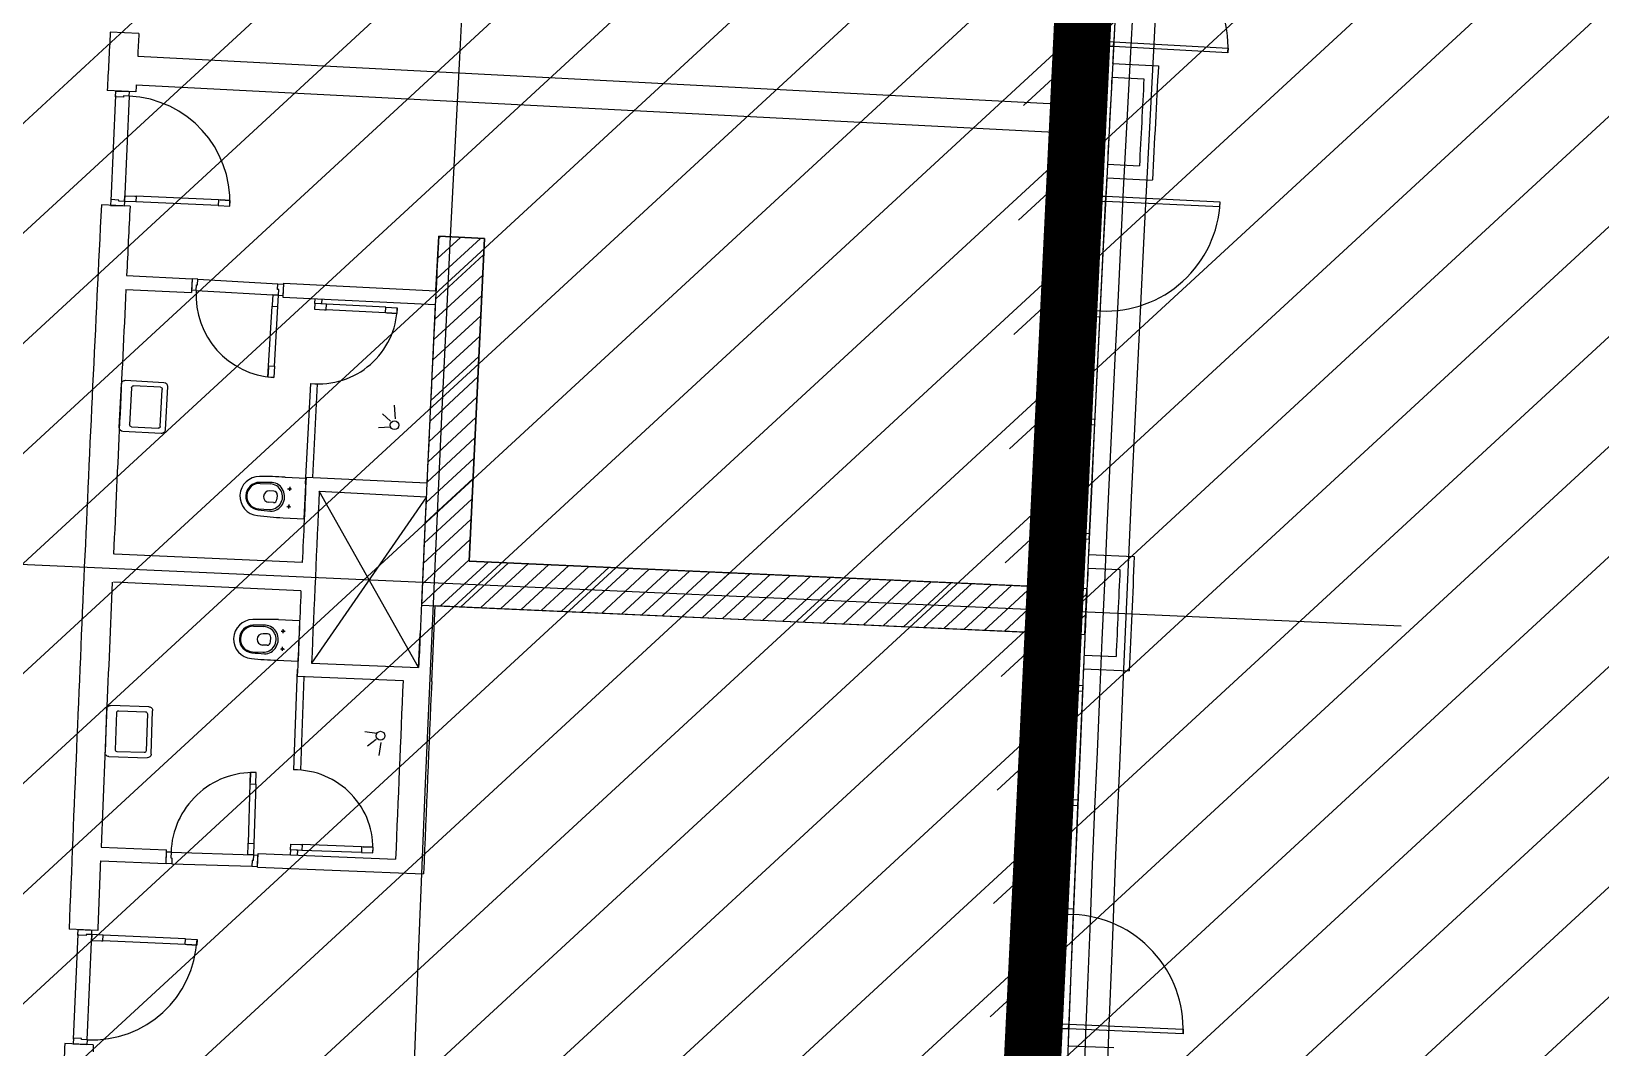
# Model space of a CAD drawing. Extents: x -678889171 to 586587, y -792238163 to 335485.
# Drawn here: x -678773857 to -678760152, y -792023490 to -792014610 of the extents above; entities that cross this region are included whole.
import ezdxf
from ezdxf.enums import TextEntityAlignment as Align

# ---------------------------------------------------------------- set-up
doc = ezdxf.new("R2010")
doc.units = 0
doc.header["$MEASUREMENT"] = 0
for name, color, linetype in [('A-FLOR-PATT', 252, 'Continuous'), ('A-SITE-PATT', 252, 'Continuous'), ('A-WALL', 252, 'Continuous')]:
    doc.layers.add(name, color=color, linetype=linetype)
for name, color, linetype, lineweight in [('BASEMENT3 LAYOUT$0$A-TABL-TEXT', 252, 'Continuous', 30), ('BASEMENT3 LAYOUT$0$HATCH11', 252, 'Continuous', 15), ('BASEMENT3 LAYOUT$0$HATCH7', 252, 'Continuous', 15)]:
    doc.layers.add(name, color=color, linetype=linetype, lineweight=lineweight)
doc.styles.add('Ground floor Towers$0$$Bas01-Rname$0$EN-SC', font='swissc.ttf')
doc.styles.add('Ground floor Towers$0$$Bas01-Rname$0$EN-SCL', font='swisscl.ttf')
doc.styles.add('Ground floor Towers$0$04-Ground Floor$0$V2-lower ground$0$LEVEL  FOR LICENSE LOWER GR$0$$LG- LEVEL$0$AR-SR', font='sarb.shx')

# ---------------------------------------------------------------- blocks, each defined once
blk = doc.blocks.new('A$C61C61320')
at = {"layer": 'BASEMENT3 LAYOUT$0$HATCH11'}
h = blk.add_hatch(dxfattribs=at)
h.set_pattern_fill('JIS_WOOD', color=256, scale=1000, style=0)
h.set_pattern_definition([(45, (-55979.95959305647, -92778.05480168064), (-499.9999991609842, 499.9999991609843), [])])
edge = h.paths.add_edge_path()
edge.add_line((-21467.74319023453, -134455.7384705361), (-52625.22989511769, -137297.8907696561))
edge.add_arc((469730.797268165, -78930.5305383486), 525606.8567419754, 175.7647423383216, 186.3757064635938, ccw=False)
edge.add_arc((-39265.1562679424, -44102.43736154633), 15691.08979022459, 0.9729785529091828, 165.2727067888424, ccw=False)
edge.add_arc((542230.0773749191, -76004.92878418005), 566720.1514529854, 176.7459500062832, 185.9199427217102)
at = {"layer": 'BASEMENT3 LAYOUT$0$HATCH7'}
h = blk.add_hatch(dxfattribs=at)
h.set_pattern_fill('JIS_WOOD', color=256, scale=1000, style=0)
h.set_pattern_definition([(45, (-95575.72641586163, -175160.5677797335), (-499.9999991609842, 499.9999991609843), [])])
edge = h.paths.add_edge_path()
edge.add_line((-93671.42387769371, -154054.9431899884), (-93352.28011348587, -174711.9075518902))
edge.add_line((-93352.28011348587, -174711.9075518902), (-49398.28305342048, -174321.9428492732))
edge.add_arc((-49194.7644366367, -173977.2776182104), 400.2673467584944, 239.4389137010584, 436.7722825904112)
edge.add_line((-49103.17453308101, -173587.6300358392), (-49353.17453308101, -169321.0603725039))
edge.add_arc((765187.6152318742, -69570.4512780355), 820625.9088071947, 178.5717505264322, 186.9818142228341, ccw=False)
edge.add_line((-55183.34322072996, -49116.28952082794), (-86992.42594180122, -47875.38068783496))
edge.add_line((-86992.42594180116, -47875.38068783496), (-86999.8191618316, -136404.81269691))
edge.add_line((-86999.81916183163, -136404.81269691), (-87007.19406194473, -152784.6622732603))
edge.add_line((-87007.19406194473, -152784.6622732603), (-93671.42387769371, -154054.9431899884))
at = {"layer": 'BASEMENT3 LAYOUT$0$A-TABL-TEXT', "const_width": 500}
blk.add_lwpolyline([(-93352.28011348587, -174516.9252005816), (-47927.38834524783, -174323.9099120742, -0.04910831258971037), (-55178.17453308101, -49001.92520058164), (-88972.05165299936, -47526.12244615683)], format="xyb", dxfattribs=at)
blk = doc.blocks.new('2')
at = {"layer": 'BASEMENT3 LAYOUT$0$A-TABL-TEXT', "const_width": 500}
blk.add_lwpolyline([(24568.57618810749, 57680.4355040497), (69993.46795634553, 57873.45079255712, -0.04910831258971037), (62742.68176851235, 183195.4355040497), (28948.804648594, 184671.2382584745)], format="xyb", dxfattribs=at)
blk = doc.blocks.new('GR')
at = {"layer": 'A-FLOR-PATT'}
for p, q in [((32634.00495355403, 173846.9642994177), (32589.77211215005, 170847.2904078519)), ((32753.99190921661, 173845.1949857615), (32709.75906781256, 170845.5210941957)), ((32709.75906784111, 170845.5210941953), (32459.78546138678, 170849.2071758435)), ((32589.77211215005, 170847.2904078519), (32709.75906781257, 170845.5210941957)), ((32590.42735460225, 170888.5399422635), (32710.41431026482, 170886.7706286074)), ((32709.75584058164, 170845.5211458355), (32710.39581004101, 170885.5160259965)), ((33709.62785106723, 170829.5219098045), (32709.75584058164, 170845.5211458355)), ((32710.39581004101, 170885.5160259965), (33710.26782052664, 170869.5167899656)), ((33710.26782052664, 170869.5167899656), (33709.62785106723, 170829.5219098045)), ((32707.95476136997, 170696.6401375775), (33107.9299885765, 170692.1761033119)), ((24199.94755573208, 170612.9040622689), (23949.93857434151, 170613.5978648743)), ((32706.5274830031, 170576.6485935692), (32986.51010209322, 170573.5237700292)), ((24197.59052210905, 170413.1190192394), (32453.51800447, 170322.721266878)), ((24194.1963506477, 170102.8966072051), (23944.17865324647, 170102.6229339867)), ((24018.04546452346, 170052.2752220285), (24018.25055389099, 170102.2748014102)), ((24018.25055389099, 170102.2748014102), (24138.24954440704, 170101.7825869282)), ((24138.08547291302, 170061.7829234228), (24138.24954440704, 170101.7825869282)), ((24194.85332710154, 170163.1340041615), (32450.78080946249, 170072.7362518001)), ((24018.0864823969, 170062.2751379049), (24014.3128380344, 169142.282877281)), ((24088.04487565778, 170051.988096914), (24018.04546452346, 170052.2752220285)), ((24088.08589353129, 170061.9880127903), (24088.04487565778, 170051.988096914)), ((24138.08547291302, 170061.7829234228), (24088.08589353129, 170061.9880127903)), ((24138.08547291302, 170061.7829234228), (24134.31182855052, 169141.790662799)), ((32698.04582081339, 169816.695923065), (32978.02843990363, 169813.571099525)), ((32696.79467954149, 169696.7024132299), (33096.76519297638, 169692.2384315736)), ((32695.1093051018, 169531.2857442319), (32445.02539094759, 169533.1734718597)), ((32552.46823942684, 166532.2769869283), (32575.11272240746, 169532.1915236094)), ((32575.11272240746, 169532.1915236094), (32695.10930387459, 169531.2857442902)), ((32672.46482089403, 166531.3712076091), (32695.10930387458, 169531.2857442902)), ((32695.10607629445, 169531.285764602), (32694.85435282483, 169491.2865566687)), ((33695.08628107744, 169524.9926772643), (32695.10607629445, 169531.285764602)), ((32574.84830038565, 169490.9376327282), (32694.84488185283, 169490.0318534089)), ((32694.85435282483, 169491.2865566687), (33694.83455760785, 169484.9934693309)), ((33694.83455760785, 169484.9934693309), (33695.08628107744, 169524.9926772643)), ((24014.35385590798, 169152.2827931574), (24014.14876654045, 169102.2832137757)), ((24084.3532670423, 169151.9956680429), (24014.35385590798, 169152.2827931574)), ((24084.31224916879, 169141.9957521665), (24084.3532670423, 169151.9956680429)), ((24134.31182855052, 169141.790662799), (24084.31224916879, 169141.9957521665)), ((24134.31182855052, 169141.790662799), (24134.1477570565, 169101.7909992936)), ((24134.31182855052, 169141.790662799), (24134.51691791805, 169191.7902421807)), ((24234.31098731397, 169141.3804840639), (24134.31182855052, 169141.790662799)), ((24134.51691791805, 169191.7902421807), (24221.51618604225, 169191.4333866812)), ((24221.51618604225, 169191.4333866812), (24234.5160766815, 169191.3800634457)), ((24234.5160766815, 169191.3800634457), (24234.31098731397, 169141.3804840639)), ((24954.30493041086, 169138.4271971715), (24234.31098731397, 169141.3804840639)), ((24954.51001977839, 169188.4267765533), (24234.5160766815, 169191.3800634457)), ((24954.51001977839, 169188.4267765533), (24954.30493041086, 169138.4271971715)), ((24954.30493041086, 169138.4271971715), (25054.30408917431, 169138.0170184365)), ((25054.50917854184, 169188.0165978182), (24954.51001977839, 169188.4267765533)), ((25054.50917854184, 169188.0165978182), (24967.50991041764, 169188.3734533177)), ((24967.50991041764, 169188.3734533177), (25054.50917854184, 169188.0165978182)), ((25054.30408917431, 169138.0170184365), (25054.50917854184, 169188.0165978182)), ((24184.1625586224, 169102.8850249707), (23934.14943952959, 169102.6113567638)), ((24014.14876654045, 169102.2832137757), (24134.1477570565, 169101.7909992936)), ((26881.49952368248, 168472.3755287459, -6.574195595121094e-08), (26888.28021250946, 168948.2459811203, -6.574195595121094e-08)), ((26885.96255577597, 168578.2223289803), (27252.80220844847, 168945.0740772554)), ((26887.08963039709, 168756.129050465), (27077.55331295339, 168946.5990130758)), ((26888.21670501819, 168934.0357719497), (26902.30441745828, 168948.1239488962)), ((27287.992124307, 168944.7678706853), (26888.28021250947, 168948.2459811203)), ((26888.28021250946, 168948.2459811203, -6.574195595121094e-08), (27287.99212430698, 168944.7678706853, -6.574195595121094e-08)), ((27269.47330794184, 166121.9447122479), (27287.992124307, 168944.7678706853)), ((27287.99212430698, 168944.7678706853, -6.574195595121094e-08), (27269.47330794182, 166121.9447122479, -6.574195595121094e-08)), ((26884.83548115485, 168400.3156074956), (27287.05913640006, 168802.5525250407)), ((26883.70840653373, 168222.4088860109), (27285.89173463383, 168624.6054750812)), ((24178.86411241786, 168494.5497989844, -6.574195595121094e-08), (24751.90727594798, 168489.8481607562, -6.574195595121094e-08)), ((24752.22999357168, 168489.84551296, -1.314839119024219e-07), (24750.58522589597, 168389.8590401785, -1.314839119024219e-07)), ((24751.90727594798, 168489.8481607562, -6.574195595121094e-08), (24750.83529903771, 168369.8529170456, -6.574195595121094e-08)), ((24802.22322996243, 168489.0231291221, -1.314839119024219e-07), (24752.22999357168, 168489.84551296, -1.314839119024219e-07)), ((24790.57981500857, 168389.2011331082, -1.314839119024219e-07), (24791.40219884642, 168439.194369499, -1.314839119024219e-07)), ((24791.40219884642, 168439.194369499, -1.314839119024219e-07), (24801.40084612457, 168439.0298927314, -1.314839119024219e-07)), ((24801.40084612457, 168439.0298927314, -1.314839119024219e-07), (24802.22322996243, 168489.0231291221, -1.314839119024219e-07)), ((24802.22322996242, 168489.0231291221, -1.314839119024219e-07), (25502.12853943288, 168477.5097553922, -1.314839119024219e-07)), ((25501.30615559503, 168427.5165190015, -1.314839119024219e-07), (25502.12853943288, 168477.5097553922, -1.314839119024219e-07)), ((25502.12853943288, 168477.5097553922, -1.314839119024219e-07), (25552.12177582364, 168476.6873715543, -1.314839119024219e-07)), ((25552.12177582364, 168476.6873715543, -1.314839119024219e-07), (25550.47700814793, 168376.7008987729, -1.314839119024219e-07)), ((25551.8805629975, 168483.2846325138, -6.574195595121094e-08), (25550.80858608722, 168363.2893888032, -6.574195595121094e-08)), ((25551.8805629975, 168483.2846325138, -6.574195595121094e-08), (26881.49952368248, 168472.3755287459, -6.574195595121094e-08)), ((26882.5813319126, 168044.5021645262), (27284.72433286763, 168446.6584251218)), ((32567.18715336448, 168482.221435771), (32687.1837348316, 168481.3156564518)), ((32567.56456141415, 168532.2200113824), (32687.56114288127, 168531.3142320632)), ((32621.0572155405, 168481.814804285), (32614.26387064615, 167581.8404432586)), ((32633.05687368717, 168481.724226353), (32626.2635287929, 167581.7498653217)), ((24177.89091693081, 168374.5537448034, -6.574195595121094e-08), (24750.83529903771, 168369.8529170456, -6.574195595121094e-08)), ((24790.57981500857, 168389.2011331082, -1.314839119024219e-07), (24750.58522589597, 168389.8590401785, -1.314839119024219e-07)), ((24790.57981500857, 168389.2011331082, -1.314839119024219e-07), (25510.48241903534, 168377.3588058431, -1.314839119024219e-07)), ((25460.48918264459, 168378.181189681, -1.314839119024219e-07), (25459.05823476672, 168291.1929583611, -1.314839119024219e-07)), ((25510.48241903534, 168377.3588058431, -1.314839119024219e-07), (25460.48918264459, 168378.181189681, -1.314839119024219e-07)), ((25511.30480287318, 168427.3520422339, -1.314839119024219e-07), (25501.30615559503, 168427.5165190015, -1.314839119024219e-07)), ((25508.83765135963, 168277.3723330616, -1.314839119024219e-07), (25510.48241903534, 168377.3588058431, -1.314839119024219e-07)), ((25510.48241903533, 168377.3588058431, -1.314839119024219e-07), (25511.30480287318, 168427.3520422339, -1.314839119024219e-07)), ((25510.48241903533, 168377.3588058431, -1.314839119024219e-07), (25550.47700814793, 168376.7008987729, -1.314839119024219e-07)), ((25550.80858608722, 168363.2893888032, -6.574195595121094e-08), (26881.08517641055, 168352.3748893917, -6.574195595121094e-08)), ((25831.87496138745, 168317.9567528988), (25831.30020187321, 168267.9600564929)), ((25831.87496138736, 168317.9567528986), (25832.36954608643, 168360.9792700245)), ((25931.86835419916, 168316.8072338703), (25831.87496138745, 168317.9567528988)), ((25891.87099707464, 168317.2670414816), (25831.87496138736, 168317.9567528986)), ((25891.87099707464, 168317.2670414816), (25892.36785158307, 168360.4870028713)), ((25931.29359468492, 168266.8105374644), (25931.86835419916, 168316.8072338703)), ((26451.83399682, 168310.8297349221), (25931.86835419916, 168316.8072338703)), ((26451.25923730576, 168260.8330385162), (26451.83399682, 168310.8297349221)), ((26451.83399682, 168310.8297349221), (26551.8273896317, 168309.6802158936)), ((26551.8273896317, 168309.6802158936), (26551.25263011745, 168259.6835194877)), ((26881.08517641055, 168352.3748893917, -6.574195595121094e-08), (26872.72144371868, 166790.6138913079, -6.574195595121094e-08)), ((25450.29162305521, 167758.2650584357, -1.314839119024219e-07), (25458.84441496888, 168278.1947168995, -1.314839119024219e-07)), ((25459.05823476672, 168291.1929583611, -1.314839119024219e-07), (25458.84441496888, 168278.1947168995, -1.314839119024219e-07)), ((25458.84441496888, 168278.1947168995, -1.314839119024219e-07), (25508.83765135963, 168277.3723330616, -1.314839119024219e-07)), ((25500.28485944596, 167757.4426745979, -1.314839119024219e-07), (25508.83765135963, 168277.3723330616, -1.314839119024219e-07)), ((25831.30020187321, 168267.9600564929), (25918.2944536194, 168266.9599749381)), ((25918.2944536194, 168266.9599749381), (25931.29359468492, 168266.8105374644)), ((26451.25923730576, 168260.8330385162), (25931.29359468492, 168266.8105374644)), ((26551.25263011745, 168259.6835194877), (26451.25923730576, 168260.8330385162)), ((26551.25263011745, 168259.6835194877), (26464.25837837126, 168260.6836010425)), ((26464.25837837126, 168260.6836010425), (26551.25263011745, 168259.6835194877)), ((26881.45425729145, 167866.5954430415), (27283.55693110137, 168268.7113751623)), ((26880.32718267033, 167688.6887215568), (27282.38952933514, 168090.7643252028)), ((26879.20010804926, 167510.7820000722), (27281.22212756891, 167912.8172752433)), ((25448.64685537951, 167658.2785856542, -1.314839119024219e-07), (25450.29162305521, 167758.2650584357, -1.314839119024219e-07)), ((25450.29162305521, 167758.2650584357, -1.314839119024219e-07), (25500.28485944596, 167757.4426745979, -1.314839119024219e-07)), ((25500.28485944596, 167757.4426745979, -1.314839119024219e-07), (25498.64009177026, 167657.4562018164, -1.314839119024219e-07)), ((25448.64685537951, 167658.2785856542, -1.314839119024219e-07), (25450.07780325737, 167745.2668169741, -1.314839119024219e-07)), ((25450.07780325737, 167745.2668169741, -1.314839119024219e-07), (25448.64685537951, 167658.2785856542, -1.314839119024219e-07)), ((25498.64009177026, 167657.4562018164, -1.314839119024219e-07), (25448.64685537951, 167658.2785856542, -1.314839119024219e-07)), ((25813.74691433408, 166741.049468276), (25823.82552564079, 167617.7592176228)), ((25874.43266143825, 166800.3557925459), (25883.82156132783, 167617.0695062057)), ((26878.07303342808, 167332.8752785874), (27280.05472580271, 167734.8702252838)), ((26876.94595880693, 167154.9685571027), (27278.88732403645, 167556.9231753244)), ((32680.01298229644, 167531.3427197839), (32560.01640082969, 167532.2484991522)), ((32680.39039036655, 167581.3412953951), (32560.39380889979, 167582.2470747634)), ((32606.71570965262, 166581.8689310315), (32613.88646259648, 167531.8418676472)), ((32618.7153677993, 166581.7783530947), (32625.88612074317, 167531.7512897104)), ((26532.76147792294, 167318.450246023), (26460.23727269863, 167378.5784694811)), ((26575.13125603941, 167340.7321078344), (26563.48223848886, 167457.7549198372)), ((26875.81888418584, 166977.0618356181), (27277.71992227022, 167378.9761253649)), ((26535.3269494188, 167266.2230096858), (26431.30237184875, 167255.8678993526)), ((26874.69180956468, 166799.1551141333), (27276.55252050405, 167201.0290754054)), ((26873.56473494356, 166621.2483926486), (27275.38511873779, 167023.0820254459)), ((25633.97417903525, 166791.1510409182), (25818.20268297822, 166788.8283827674)), ((25813.72738136283, 166433.856592796), (25818.20268297822, 166788.8283827674)), ((25816.95842930433, 166799.6956791086), (26872.72144371868, 166790.6138913079)), ((26872.43766032244, 166443.3416711639), (27274.21771697153, 166845.1349754864)), ((25418.30123864695, 166728.1521320502), (25506.79765165559, 166727.5152105667)), ((25541.26272969838, 166664.4097347861), (25502.17975185687, 166664.9024728537)), ((25659.4545503528, 166690.8218503935), (25694.45176908237, 166690.3806234737)), ((25677.1737731775, 166708.0998462983), (25676.73254625767, 166673.1026275688)), ((26873.0996157012, 166670.8418030323), (25930.31354543311, 165175.9858272423)), ((25936.32041013887, 166679.7453028833), (26873.09844890071, 166670.6076427977)), ((26865.65910736792, 165177.6377836578), (25936.32041013887, 166679.7453028833)), ((26872.07521791371, 166669.2175457352), (26867.876118297, 165723.3103871283)), ((26871.31058570129, 166265.4349496792), (27273.0503152053, 166667.1879255269)), ((25540.01216654275, 166565.2176177011), (25500.92918870124, 166565.7103557688)), ((25570.88215124959, 166634.0339242294), (25570.38797709938, 166594.8370392523)), ((25657.50054542214, 166535.8341674483), (25692.4977641517, 166535.3929405285)), ((25675.21976824683, 166553.1121633532), (25674.77854132701, 166518.1149446236)), ((32672.46481966588, 166531.3712075693), (32422.47115939087, 166533.2582539268)), ((32672.46482089366, 166531.3712075599), (32552.46823942684, 166532.2769869283)), ((32672.84222896377, 166581.3697831712), (32552.84564749701, 166582.2755625395)), ((25415.48275117554, 166504.5954583956), (25503.96709328234, 166503.0010976149)), ((25629.49887741986, 166436.1792509469), (25813.72738136283, 166433.856592796)), ((26870.18351108016, 166087.5282281945), (27271.8829134391, 166489.2408755675)), ((32671.81299004285, 166400.9524662968), (33071.81765485265, 166399.3546215522)), ((26869.0564364591, 165909.6215067099), (27270.71551167287, 166311.293825608)), ((32671.2534735318, 166280.9537439327), (32951.25129591743, 166279.8352743538)), ((26867.92936183795, 165731.7147852252), (27269.54810990661, 166133.3467756485)), ((27035.62894436435, 165722.6402875168), (27434.25481043357, 166121.279297258)), ((27211.69942357042, 165721.936962497), (27610.31764403841, 166120.5683263848)), ((32669.42024337026, 166100.1388350152), (27269.47330794184, 166121.9447122479)), ((27269.47330794182, 166121.9447122479, -6.574195595121094e-08), (32420.45386293115, 166101.1442023627, -6.574195595121094e-08)), ((27387.76990277652, 165721.2336374772), (27786.38047764328, 166119.8573555118)), ((27563.84038198259, 165720.5303124574), (27962.44331124812, 166119.1463846387)), ((27739.91086118866, 165719.8269874377), (28138.50614485293, 166118.4354137656)), ((27915.98134039473, 165719.1236624179), (28314.56897845777, 166117.7244428925)), ((28092.05181960081, 165718.4203373982), (28490.63181206264, 166117.0134720194)), ((28268.12229880691, 165717.7170123784), (28666.69464566748, 166116.3025011463)), ((28444.19277801301, 165717.0136873586), (28842.75747927229, 166115.5915302731)), ((28620.26325721902, 165716.3103623388), (29018.82031287713, 166114.8805594001)), ((28796.33373642512, 165715.6070373192), (29194.883146482, 166114.1695885271)), ((28972.40421563122, 165714.9037122994), (29370.94598008681, 166113.4586176539)), ((29148.47469483726, 165714.2003872796), (29547.00881369167, 166112.7476467808)), ((29324.54517404333, 165713.4970622598), (29723.07164729654, 166112.0366759078)), ((29500.61565324946, 165712.7937372401), (29899.13448090135, 166111.3257050346)), ((29676.68613245551, 165712.0904122203), (30075.19731450625, 166110.6147341616)), ((29852.75661166155, 165711.3870872005), (30251.26014811103, 166109.9037632885)), ((30028.82709086768, 165710.6837621808), (30427.32298171587, 166109.1927924154)), ((30204.89757007375, 165709.980437161), (30603.38581532074, 166108.4818215423)), ((30380.96804927976, 165709.2771121412), (30779.44864892558, 166107.7708506692)), ((30557.03852848589, 165708.5737871215), (30955.51148253039, 166107.0598797961)), ((30733.10900769199, 165707.8704621017), (31131.57431613529, 166106.348908923)), ((30909.17948689804, 165707.1671370819), (31307.63714974016, 166105.63793805)), ((31085.24996610414, 165706.4638120622), (31483.69998334494, 166104.9269671768)), ((31261.32044531018, 165705.7604870424), (31659.76281694981, 166104.2159963038)), ((31437.39092451625, 165705.0571620227), (31835.82565055465, 166103.5050254306)), ((31613.46140372235, 165704.3538370029), (32011.88848415948, 166102.7940545575)), ((32420.55808685767, 166126.9539263446), (32420.45386293115, 166101.1442023627)), ((-9155, 166070), (35425, 165890)), ((25813.35515005346, 166051.2682851956), (24172.87588747657, 166057.6147227563)), ((31789.53188292842, 165703.6505119831), (32187.95131776432, 166102.0830836845)), ((31965.60236213449, 165702.9471869634), (32364.01415136913, 166101.3721128114)), ((32141.67284134057, 165702.2438619436), (32540.076984974, 166100.6611419383)), ((32317.74332054667, 165701.5405369238), (32669.24088164864, 166053.049687762)), ((32667.83024943274, 165700.1420918393), (32669.42024337026, 166100.1388350152)), ((32493.81379975277, 165700.8372119041), (32668.5314273111, 165875.5606003309)), ((25812.37311582982, 165805.4257067326), (24171.89550349266, 165812.1852655278)), ((26867.87611829702, 165723.3103871283), (32667.83024943274, 165700.1420918393)), ((26985.06302818321, 165057.7142104535), (26988.37723866571, 165722.8290375389)), ((26988.0796784392, 165722.8302261627), (32418.84854800465, 165701.1366654946)), ((25411.25673056453, 165478.1875832554), (25499.75098625957, 165479.0749914774)), ((25625.81260428876, 165544.8918318812), (25810.05378474531, 165545.742613831)), ((25653.01723525375, 165445.0163902157), (25688.01686209449, 165445.1780101678)), ((25670.59785865018, 165427.5973867714), (25670.43623869806, 165462.5970136122)), ((25810.05378474531, 165545.742613831), (25811.69307283111, 165190.746398732)), ((26865.65910736792, 165177.6377836578), (26867.13650329348, 165474.1300978163)), ((32668.2176278855, 165520.9598072627), (32948.21545027105, 165519.8413376926)), ((25535.29786125975, 165416.5724926817), (25496.21219417153, 165416.3920043676)), ((25535.75593838119, 165317.3735503216), (25496.67027129297, 165317.1930620075)), ((25565.61708714287, 165347.5117618584), (25565.43607279649, 165386.71134392)), ((25653.732980756, 165290.0180427782), (25688.73260759674, 165290.1796627303)), ((25671.31360415243, 165272.5990393339), (25671.15198420031, 165307.5986661746)), ((32667.82635721019, 165400.9604128297), (33067.82061433954, 165399.3626096718)), ((25412.28913314405, 165254.6155269693), (25500.78781037025, 165254.5454300139)), ((25627.45189237456, 165189.8956167823), (25811.69307283111, 165190.746398732)), ((25930.31354543311, 165175.9858272422), (26866.32791671537, 165177.6389648725)), ((32667.37427081572, 165252.0684008606), (32417.37391234265, 165252.3092559813)), ((32547.3546846915, 165252.1184511541), (32546.156711698, 162252.118690344)), ((32667.33470892774, 165202.07053627), (32547.33471849544, 165202.1184551406)), ((32667.35467512386, 165252.0705322835), (32547.3546846915, 165252.1184511541)), ((32601.20631103786, 165202.0969429233), (32600.82695292325, 164252.0970186668)), ((32613.20631008109, 165202.0921510362), (32612.82695196649, 164252.0922267796)), ((32667.35467512385, 165252.0705322344), (32666.15670213029, 162252.0707714243)), ((25807.25420363593, 165115.663406553), (25810.32845645054, 164238.9011172321)), ((25809.99708956827, 165056.9927198154), (26735.06181363959, 165057.5607096755)), ((25867.46421569529, 165055.8741562834), (25870.32808761507, 164239.1114981269)), ((26524.61559820824, 164584.7419196954), (26420.67706734029, 164595.9277522372)), ((26521.63296503308, 164532.5368456244), (26448.63070968397, 164472.9899371103)), ((26563.82338115815, 164509.9172025986), (26551.2398397565, 164392.991189134)), ((25484.83626076314, 164201.8033072938, -1.314839119024219e-07), (25434.83804975927, 164201.3803458181, -1.314839119024219e-07)), ((25434.83804975927, 164201.3803458181, -1.314839119024219e-07), (25435.57400272694, 164114.3834586714, -1.314839119024219e-07)), ((25435.57400272694, 164114.3834586714, -1.314839119024219e-07), (25434.83804975927, 164201.3803458181, -1.314839119024219e-07)), ((25434.83804975927, 164201.3803458181, -1.314839119024219e-07), (25435.68397271062, 164101.3839238104, -1.314839119024219e-07)), ((25485.68218371449, 164101.806885286, -1.314839119024219e-07), (25484.83626076314, 164201.8033072938, -1.314839119024219e-07)), ((32666.93538500583, 164202.0706159998), (32546.93539457352, 164202.1185348704)), ((32666.95535120196, 164252.0706120133), (32546.95536076966, 164252.1185308839)), ((32600.44759480862, 163302.0970943881), (32600.80698670669, 164202.0970226533)), ((32612.44759385181, 163302.0923024961), (32612.80698574999, 164202.0922307662)), ((25435.68397271062, 164101.3839238104, -1.314839119024219e-07), (25485.68218371449, 164101.806885286, -1.314839119024219e-07)), ((25435.68397271061, 164101.3839238104, -1.314839119024219e-07), (25440.08277205765, 163581.4025293701, -1.314839119024219e-07)), ((25485.68218371449, 164101.806885286, -1.314839119024219e-07), (25490.08098306153, 163581.8254908457, -1.314839119024219e-07)), ((25440.08277205765, 163581.4025293701, -1.314839119024219e-07), (25490.08098306153, 163581.8254908457, -1.314839119024219e-07)), ((25440.19274204132, 163568.4029945091, -1.314839119024219e-07), (25440.08277205765, 163581.4025293701, -1.314839119024219e-07)), ((25440.928695009, 163481.4061073623, -1.314839119024219e-07), (25440.19274204132, 163568.4029945091, -1.314839119024219e-07)), ((25490.08098306153, 163581.8254908457, -1.314839119024219e-07), (25490.92690601288, 163481.829068838, -1.314839119024219e-07)), ((25812.60843766469, 163588.6613127463), (25899.60790285323, 163588.9663650438)), ((25812.78375507702, 163538.6616201092), (25812.60843766469, 163588.6613127463)), ((25912.7831403512, 163539.0122549339), (25812.78375507702, 163538.6616201092)), ((25872.78338624181, 163538.872001004), (25812.78375507705, 163538.6616201093)), ((25812.78375507705, 163538.6616201093), (25812.93461697229, 163495.6365247048)), ((25872.78338624181, 163538.872001004), (25872.93494049115, 163495.6494495032)), ((25899.60790285323, 163588.9663650438), (25912.60782293887, 163589.011947571)), ((26432.60462636454, 163590.8352486593), (25912.60782293887, 163589.011947571)), ((25912.60782293887, 163589.011947571), (25912.7831403512, 163539.0122549339)), ((26432.77994377687, 163540.8355560222), (25912.7831403512, 163539.0122549339)), ((26532.6040116387, 163591.1858834839), (26432.60462636454, 163590.8352486592)), ((26432.60462636454, 163590.8352486592), (26432.77994377687, 163540.8355560222)), ((26432.77994377687, 163540.8355560222), (26532.77932905103, 163541.1861908468)), ((26532.6040116387, 163591.1858834839), (26445.60454645017, 163590.8808311865)), ((26445.60454645017, 163590.8808311865), (26532.6040116387, 163591.1858834839)), ((26532.77932905103, 163541.1861908468), (26532.6040116387, 163591.1858834839)), ((24158.40034000116, 163495.2801179296, -6.574195595121094e-08), (24731.36399289386, 163495.4035412582, -6.574195595121094e-08)), ((24158.41485558873, 163375.2801182722, -6.574195595121094e-08), (24731.47729322713, 163375.4035628803, -6.574195595121094e-08)), ((24770.95266755707, 163475.7384235882, -1.314839119024219e-07), (24730.95409875397, 163475.4000544077, -1.314839119024219e-07)), ((24731.80002170532, 163375.4036324, -1.314839119024219e-07), (24730.95409875397, 163475.4000544077, -1.314839119024219e-07)), ((24731.47729322713, 163375.4035628803, -6.574195595121094e-08), (24731.36399289386, 163495.4035412582, -6.574195595121094e-08)), ((24781.79823270921, 163375.8265938757, -1.314839119024219e-07), (24731.80002170532, 163375.4036324, -1.314839119024219e-07)), ((24770.95266755707, 163475.7384235882, -1.314839119024219e-07), (25490.92690601288, 163481.829068838, -1.314839119024219e-07)), ((24770.95266755707, 163475.7384235882, -1.314839119024219e-07), (24771.37562903275, 163425.7402125844, -1.314839119024219e-07)), ((24771.37562903275, 163425.7402125844, -1.314839119024219e-07), (24781.37527123352, 163425.8248048795, -1.314839119024219e-07)), ((24781.37527123352, 163425.8248048795, -1.314839119024219e-07), (24781.79823270921, 163375.8265938757, -1.314839119024219e-07)), ((24781.7982327092, 163375.8265938757, -1.314839119024219e-07), (25481.77318676344, 163381.7480545351, -1.314839119024219e-07)), ((25490.92690601288, 163481.829068838, -1.314839119024219e-07), (25440.928695009, 163481.4061073623, -1.314839119024219e-07)), ((25491.34986748855, 163431.8308578341, -1.314839119024219e-07), (25481.35022528777, 163431.746265539, -1.314839119024219e-07)), ((25481.35022528777, 163431.746265539, -1.314839119024219e-07), (25481.77318676344, 163381.7480545351, -1.314839119024219e-07)), ((25481.77318676344, 163381.7480545351, -1.314839119024219e-07), (25531.77139776733, 163382.1710160108, -1.314839119024219e-07)), ((25490.92690601287, 163481.829068838, -1.314839119024219e-07), (25530.92547481597, 163482.1674380185, -1.314839119024219e-07)), ((25490.92690601287, 163481.829068838, -1.314839119024219e-07), (25491.34986748855, 163431.8308578341, -1.314839119024219e-07)), ((25531.77139776733, 163382.1710160108, -1.314839119024219e-07), (25530.92547481597, 163482.1674380185, -1.314839119024219e-07)), ((25531.36418676774, 163495.5758710149, -6.574195595121094e-08), (26733.07441099456, 163495.8347339903, -6.574195595121094e-08)), ((25531.47748710102, 163375.575892637, -6.574195595121094e-08), (25531.36418676774, 163495.5758710149, -6.574195595121094e-08)), ((25531.47748710102, 163375.575892637, -6.574195595121094e-08), (26983.08836222577, 163375.8885872473, -6.574195595121094e-08)), ((32546.5560360294, 163252.118610614), (32666.55602646169, 163252.0706916942)), ((32546.57600224597, 163302.1186066275), (32666.57599267825, 163302.0706877077)), ((24158.85314073308, 162766.9219765381), (23908.85018654359, 162769.1929915814)), ((23985.11779389202, 161808.8892625099), (23988.69409092818, 162728.8823114505)), ((23988.65521813437, 162718.8823870055), (23988.84958210373, 162768.8820092305)), ((24058.65468924932, 162718.6102774484), (23988.65521813437, 162718.8823870055)), ((23988.84958210373, 162768.8820092305), (24108.8486754437, 162768.415535704)), ((24058.69356204319, 162728.6102018934), (24058.65468924932, 162718.6102774484)), ((24108.69318426822, 162728.415837924), (24058.69356204319, 162728.6102018934)), ((24105.11688723207, 161808.4227889834), (24108.69318426822, 162728.415837924)), ((24108.69318426822, 162728.415837924), (24108.49882029886, 162678.416215699)), ((24108.49882029886, 162678.416215699), (24195.49816297042, 162678.0780223923)), ((24108.69318426822, 162728.415837924), (24108.8486754437, 162768.415535704)), ((24208.69242871828, 162728.0271099853), (24108.69318426822, 162728.415837924)), ((24195.49816297042, 162678.0780223923), (24208.49806474892, 162678.0274877603)), ((24208.49806474892, 162678.0274877603), (24208.69242871828, 162728.0271099853)), ((24928.49262478937, 162675.2286466016), (24208.49806474892, 162678.0274877603)), ((24928.68698875873, 162725.2282688266), (24208.69242871828, 162728.0271099853)), ((24928.49262478937, 162675.2286466016), (24928.68698875873, 162725.2282688266)), ((24928.68698875873, 162725.2282688266), (25028.68623320879, 162724.8395408879)), ((25028.68623320879, 162724.8395408879), (25028.49186923943, 162674.8399186629)), ((25028.49186923943, 162674.8399186629), (24928.49262478937, 162675.2286466016)), ((25028.49186923943, 162674.8399186629), (24941.49252656788, 162675.1781119695)), ((24941.49252656788, 162675.1781119695), (25028.49186923943, 162674.8399186629)), ((32546.22016222532, 162293.3733798457), (32666.22015265767, 162293.3254609259)), ((32666.15347449066, 162252.0707767642), (32666.21965160984, 162292.0707220215)), ((32666.21965160984, 162292.0707220215), (33666.21828949692, 162290.416294588)), ((33666.21828949692, 162290.416294588), (33666.15211237771, 162250.4163493307)), ((32666.14414754693, 162252.0681937205), (32416.14309705422, 162252.3090495079)), ((32546.156711698, 162252.118690344), (32666.15670213029, 162252.0707714242)), ((33666.15211237771, 162250.4163493307), (32666.15347449066, 162252.0707767642)), ((32666.47412527184, 162103.1779379812), (33066.47224905105, 162104.4477196738)), ((24160.89751697815, 161766.8621472724), (23910.88998466637, 161769.1332039031)), ((23985.15666668597, 161818.8891869549), (23984.96230271661, 161768.8895647299)), ((23984.96230271661, 161768.8895647299), (24104.96139605658, 161768.4230912034)), ((24055.15613780091, 161818.6170773978), (23985.15666668597, 161818.8891869549)), ((24055.11726500704, 161808.6171529528), (24055.15613780091, 161818.6170773978)), ((24105.11688723207, 161808.4227889834), (24055.11726500704, 161808.6171529528)), ((24105.11688723207, 161808.4227889834), (24104.96139605658, 161768.4230912034))]:
    blk.add_line(p, q, dxfattribs=at)
at = {"layer": 'A-FLOR-PATT', "extrusion": (-4.230129579439378e-17, 5.62026626943196e-19, -1)}
for p, q in [((24168.06678891421, 167166.985577809), (24173.1149151008, 167546.9360438937)), ((24207.08537912474, 167580.0156621202), (24542.33579037589, 167575.561433132)), ((24262.14383901877, 167517.8107152261), (24257.8380843302, 167193.7353176831)), ((24513.80435890658, 167531.2325640473), (24279.12907103071, 167534.350524339)), ((24526.03841333115, 167190.1719344925), (24530.34416801971, 167514.2473320356)), ((24575.41540860222, 167541.5909691079), (24570.36728241562, 167161.6405030233)), ((24536.39681839169, 167128.5608847968), (24201.14640714054, 167133.015113785)), ((24274.37789344334, 167176.7500856711), (24509.05318131921, 167173.6321253794))]:
    blk.add_line(p, q, dxfattribs=at)
at = {"layer": 'A-FLOR-PATT', "extrusion": (-4.230443588274813e-17, -2.240635102899607e-19, -1)}
for p, q in [((24526.84904136223, 164738.3691103333), (24191.57374397235, 164736.5933400476)), ((24158.22379126196, 164702.8882332798), (24160.23633091908, 164322.9095629047)), ((24249.49509603257, 164351.3227097633), (24247.77851808973, 164675.422163907)), ((24264.4534944449, 164692.2747172908), (24499.14620261785, 164693.5177564907)), ((24515.99875600165, 164676.8427801356), (24517.71533394448, 164352.7433259919)), ((24562.56668778695, 164325.0404872476), (24560.55414812977, 164705.0191576227)), ((24501.04035758931, 164335.8907726081), (24266.34764941636, 164334.6477334081)), ((24193.94143768662, 164289.5596101941), (24529.21673507651, 164291.3353804798))]:
    blk.add_line(p, q, dxfattribs=at)
at = {"layer": 'A-FLOR-PATT'}
for centre, radius in [((26569.17122360221, 167282.9442728668), 38.24641586430791), ((25676.95315971758, 166690.6012369336), 7.5), ((25674.99915478692, 166535.6135539884), 7.5), ((25670.51704867412, 165445.0972001918), 7.499999999999994), ((25671.23279417637, 165290.0988527542), 7.499999999999994), ((26558.32520611059, 164567.7508081238), 38.24641586430791)]:
    blk.add_circle(centre, radius, dxfattribs=at)
for centre, radius, start, end in [((632160.654919429, 163506.251165366), 618245.8226879981, 171.0764646735087, 189.9103746877842), ((632160.654919429, 163506.251165366), 613595.8226879981, 171.0737824436527, 189.9862451256833), ((632160.654919429, 163506.251165366), 605195.8226879981, 171.0737824436527, 190.1263033448895), ((632160.6549194276, 163506.2511653661), 599695.8226879967, 171.0616030214717, 190.2201678661017), ((632160.6549194327, 163506.2511653659), 599145.8226880017, 171.0631954506245, 190.2296506374575), ((632160.654919429, 163506.251165366), 599345.8226879981, 177.29999390148, 189.341260597947), ((632160.654919429, 163506.251165366), 599495.8226879981, 177.314475104929, 183.8702510494927), ((32709.75584705876, 170845.5211457319), 999.9999999999948, 359.0832721606725, 89.08327216151292), ((632160.6549194291, 163506.251165366), 599745.8226879981, 179.298484650529, 179.3486222605762), ((632160.6549194291, 163506.251165366), 599495.8226879981, 179.2985444093288, 179.3127744949647), ((632160.6549194291, 163506.251165366), 599095.8226879981, 179.3127427884519, 179.4081904384081), ((631654.2189587406, 163507.783542), 607745.8226879981, 179.3299974574068, 179.378253433394), ((631654.2189587406, 163507.783542), 607495.8226879981, 179.3298674881617, 179.3487114620874), ((632160.6549194291, 163506.251165366), 599495.8226879981, 179.3242432911509, 179.3968789855093), ((632160.6549194291, 163506.251165366), 599215.8226879981, 179.3242263206402, 179.3968959560201), ((631654.2189587406, 163507.783542), 607495.8226879981, 179.3722901350057, 179.377971744869), ((24134.31182855052, 169141.790662799), 919.9999999997044, 359.7649842376841, 89.76498423726463), ((632160.6549194291, 163506.251165366), 599745.8226879981, 179.3725000160843, 179.4242177740057), ((632160.6549194291, 163506.251165366), 599495.8226879981, 179.4083477816956, 179.424158015206), ((32695.10608277227, 169531.2857645613), 999.9999999999948, 269.6394303093731, 359.6394303095802), ((631654.2189587406, 163507.783542), 607745.8226879981, 179.472535166285, 179.771083233053), ((631654.2189587406, 163507.783542), 607495.8226879981, 179.4722922840661, 179.5296694123754), ((630534.2549759409, 163516.4592722925), 603670.4126880359, 179.4844493836977, 179.7905421006636), ((631654.2189587406, 163507.783542), 607495.8226879981, 179.5409871745942, 179.7595093236832), ((25510.48241903534, 168377.3588058431, -1.314839119024219e-07), 719.9999999997044, 179.0575750442376, 269.0575750440258), ((25864.77207570622, 168303.8851324714, -3.54266525308603e-08), 687.0797532929829, 266.6242258951362, 0.4832594144719011), ((25417.49669892099, 166616.366171426), 171.5000000000153, 92.48583994990497, 266.0695251946341), ((25583.5482453392, 162791.4689003956), 4000.000000000549, 89.27768257224777, 92.48583994988232), ((632160.6549194291, 163506.251165366), 606352.6408370575, 179.6887926499591, 179.7595142527886), ((25417.49669892102, 166616.366171426), 120.5, 92.48583995289884, 266.0695251916436), ((25417.49669892102, 166616.366171426), 111.7888557810301, 89.58764111026719, 268.967724034391), ((25583.54824534072, 162791.4689003961), 3949, 90.9020046095975, 92.48583995289884), ((25501.55447027906, 166615.3064143113), 49.59999999999997, 89.27768257235807, 269.2776825723581), ((25505.98966628006, 166615.250497643), 112.2676204798005, 268.967724034391, 89.58764111026719), ((25522.95613229925, 166639.991941231), 100, 55.55958567778544, 90.9020046095975), ((25540.88453519567, 166634.4121187321), 30, 359.2776825725638, 89.27768257235807), ((25505.98966628006, 166615.250497643), 130, 302.9957794668407, 55.55958567778544), ((632160.6549194291, 163506.251165366), 606232.6408370575, 179.7000678640153, 179.8421911597288), ((25540.39036104546, 166595.2152337551), 30, 269.2776825723581, 359.2776825725638), ((632160.6549194291, 163506.251165366), 599745.8226879981, 179.7108183825277, 179.7496344622427), ((632160.6549194291, 163506.251165366), 599495.8226879981, 179.7108781413274, 179.7233428426065), ((25679.92481111411, 170435.8613914696), 4000.000000000643, 266.0695251946392, 269.2776825722737), ((25679.92481111439, 170435.8613914689), 3949, 266.0695251916436, 267.6533605283637), ((25522.32698393516, 166590.0891770927), 100, 267.6533605283637, 302.9957794668407), ((632160.6549194291, 163506.251165366), 599095.8226879981, 179.7233100552407, 179.8189480351951), ((632160.6549194291, 163506.251165366), 599495.8226879981, 179.7348116387927, 179.7711294859761), ((632160.6549194291, 163506.251165366), 599215.8226879981, 179.7347946682819, 179.8074643036695), ((631654.2228783388, 163508.7647747379), 607745.822687998, 179.7711757414997, 180.0697238088855), ((632160.6549192356, 163506.2511840771), 599495.8226879981, 179.7711294877643, 179.8331462935588), ((631654.2228783388, 163508.7647747379), 607495.822687998, 179.7827496514609, 180.0012717992327), ((632160.6549194291, 163506.251165366), 606352.6408370575, 179.7827447191837, 179.8534663873328), ((632160.6549194291, 163506.251165366), 605296.6345841058, 179.790138642269, 179.8417906475897), ((632160.6549192356, 163506.2511840771), 599745.8226879981, 179.790314579004, 179.83319283776), ((25412.3776774729, 165366.4043476838), 171.5000000000076, 93.47273377910203, 267.0564190238322), ((25412.37767747292, 165366.4043476838), 120.4999999999999, 93.47273378211152, 267.05641902077), ((25412.37767747292, 165366.4043476838), 111.78885578103, 90.57453493947082, 269.9546178634449), ((25644.28345595936, 161544.9344786531), 4000.000000000644, 90.26457640146243, 93.47273377909697), ((25644.28345595968, 161544.9344786537), 3948.999999999997, 91.88889844539229, 93.47273378211152), ((25500.87673391308, 165366.813015277), 112.2676204798004, 269.9546178634449, 90.57453493947082), ((25517.41454406849, 165391.8430139838), 99.99999999999993, 56.54647950743606, 91.88889844539229), ((25500.87673391308, 165366.813015277), 129.9999999999999, 303.9826732951232, 56.54647950743606), ((25496.44123273225, 165366.7925331875), 49.59999999999993, 90.26457640153102, 270.264576401531), ((25535.43639264729, 165386.5728125324), 29.99999999999998, 0.2645764019478911, 90.26457640153102), ((25535.61740699366, 165347.3732304708), 29.99999999999998, 270.264576401531, 0.2645764019478911), ((25608.98104070195, 169189.8529700104), 4000.000000000595, 267.0564190238566, 270.2645764014911), ((25608.98104070363, 169189.8529700097), 3948.999999999997, 267.05641902077, 268.6402543641075), ((25517.64499902015, 165341.9368161039), 99.99999999999993, 268.6402543641075, 303.9826732951232), ((632160.6549194291, 163506.251165366), 605427.5805980423, 179.8531135574494, 180.0009857786042), ((632160.6549194291, 163506.251165366), 605177.5805980423, 179.8531135574494, 180.0123422047177), ((25490.92690601288, 163481.829068838, -1.314839119024219e-07), 719.9999999997044, 90.48468392971806, 180.484683929923), ((25845.79223778198, 163552.4699763281, -3.542665253086035e-08), 687.0797532929839, 359.0589995595304, 92.91803307878438), ((631654.2228783388, 163508.7647747379), 607495.822687998, 180.0125895628608, 180.069966690993), ((32666.1534809686, 162252.0707767534), 999.9999999999948, 359.9052082152301, 89.90520821647966), ((24108.69318426822, 162728.415837924), 919.9999999997037, 269.7772747363204, 359.7772747359036), ((636891.1055843313, 163518.2118618602), 604476.2880245388, 180.1199897227658, 180.1697479615625), ((632160.6549192356, 163506.2511840771), 599495.8226879981, 180.1198664655957, 180.1340964293176), ((631654.2228783388, 163508.7647747379), 607745.822687998, 180.1640055390355, 180.1935376567403), ((631654.2228783388, 163508.7647747379), 607495.822687998, 180.1642872287989, 180.1699688387309)]:
    blk.add_arc(centre, radius, start, end, dxfattribs=at)
at = {"layer": 'A-FLOR-PATT', "extrusion": (-4.230129579439378e-17, 5.62026626943196e-19, -1)}
for centre, radius, start, end in [((-24206.63995622593, 167546.4906209949), 33.52799999999999, 0.7612026591943554, 90.76120266595248), ((-24278.90635958128, 167517.5880037766), 16.764, 0.7612026591943554, 90.76120266595248), ((-24513.58164745715, 167514.4700434849), 16.764, 90.76120266595248, 180.7612026591944), ((-24541.89036747708, 167542.0363920068), 33.52799999999999, 90.76120266595248, 180.7612026591944), ((-24201.59183003934, 167166.5401549103), 33.52799999999999, 270.7612026659525, 0.7612026591943554), ((-24274.60060489271, 167193.5126062336), 16.764, 270.7612026659525, 0.7612026591943554), ((-24509.27589276858, 167190.3946459419), 16.764, 180.7612026591944, 270.7612026659525), ((-24536.84224129049, 167162.085925922), 33.52799999999999, 180.7612026591944, 270.7612026659525)]:
    blk.add_arc(centre, radius, start, end, dxfattribs=at)
at = {"layer": 'A-FLOR-PATT', "extrusion": (-4.230443588274813e-17, -2.240635102899607e-19, -1)}
for centre, radius, start, end in [((-24191.75132100092, 164703.0658103083), 33.52799999999999, 359.6965383590281, 89.69653835901048), ((-24527.02661839081, 164704.8415805941), 33.52799999999999, 89.69653835901048, 179.6965383590281), ((-24264.54228295921, 164675.5109524212), 16.764, 359.6965383590281, 89.69653835901048), ((-24499.23499113217, 164676.7539916212), 16.764, 89.69653835901048, 179.6965383590281), ((-24193.76386065804, 164323.0871399334), 33.52799999999999, 269.6965383590104, 359.6965383590281), ((-24266.25886090205, 164351.4114982776), 16.764, 269.6965383590104, 359.6965383590281), ((-24500.951569075, 164352.6545374775), 16.764, 179.6965383590281, 269.6965383590104), ((-24529.03915804799, 164324.862910219), 33.52799999999999, 179.6965383590281, 269.6965383590104)]:
    blk.add_arc(centre, radius, start, end, dxfattribs=at)
at = {"layer": 'A-FLOR-PATT', "style": 'Ground floor Towers$0$04-Ground Floor$0$V2-lower ground$0$LEVEL  FOR LICENSE LOWER GR$0$$LG- LEVEL$0$AR-SR', "flags": 12}
for tag, p in [('L', (30296.07288644527, 72859.53473235783)), ('P', (30237.50458115668, 72203.99769414036))]:
    blk.add_attdef(tag, text='', height=500, dxfattribs=at).set_placement(p, align=Align.RIGHT)
at = {"layer": 'A-FLOR-PATT'}
for tag, p, height, style in [('N', (85492.25876324323, 56633.4995742733), 250, 'Ground floor Towers$0$$Bas01-Rname$0$EN-SC'), ('N', (89389.48149106537, 56633.4995742733), 250, 'Ground floor Towers$0$$Bas01-Rname$0$EN-SC'), ('N', (94597.61363499537, 56633.4995742733), 250, 'Ground floor Towers$0$$Bas01-Rname$0$EN-SC'), ('AN', (85922.66280553787, 56313.08159666645), 200, 'Ground floor Towers$0$$Bas01-Rname$0$EN-SCL'), ('AN', (89819.88553336001, 56313.08159666645), 200, 'Ground floor Towers$0$$Bas01-Rname$0$EN-SCL'), ('AN', (95028.01767729002, 56313.08159666645), 200, 'Ground floor Towers$0$$Bas01-Rname$0$EN-SCL'), ('SN', (85299.47460008037, 56025.08594095582), 200, 'Ground floor Towers$0$$Bas01-Rname$0$EN-SCL'), ('F', (85927.04975899268, 56008.67972904726), 200, 'Ground floor Towers$0$$Bas01-Rname$0$EN-SCL'), ('SN', (89196.69732790251, 56025.08594095582), 200, 'Ground floor Towers$0$$Bas01-Rname$0$EN-SCL'), ('F', (89824.27248681482, 56008.67972904726), 200, 'Ground floor Towers$0$$Bas01-Rname$0$EN-SCL'), ('SN', (94404.82947183252, 56025.08594095582), 200, 'Ground floor Towers$0$$Bas01-Rname$0$EN-SCL'), ('F', (95032.40463074483, 56008.67972904726), 200, 'Ground floor Towers$0$$Bas01-Rname$0$EN-SCL')]:
    blk.add_attdef(tag, p, '', height=height, dxfattribs=dict(at, style=style))
at = {"layer": 'A-FLOR-PATT', "style": 'Ground floor Towers$0$$Bas01-Rname$0$EN-SCL', "width": 0.8}
for p in [(85305.16036184286, 56295.1433535593), (89202.383089665, 56295.1433535593), (94410.51523359501, 56295.1433535593)]:
    blk.add_attdef('FN', p, '', height=250, dxfattribs=at)

msp = doc.modelspace()

# ---------------------------------------------------------------- block references
at = {"layer": 'A-SITE-PATT', "rotation": 357.6731745000001}
for name, p in [('2', (-678833487.1858103, -792167746.3685482, -212772)), ('A$C61C61320', (-678706236.4347705, -791940527.995869, -212772))]:
    msp.add_blockref(name, p, dxfattribs=at)

# ---------------------------------------------------------------- next in the draw order: block references
at = {"layer": 'A-WALL', "rotation": 357.6731745000001}
msp.add_blockref('GR', (-678804025.0995113, -792184118.4910543, -212772), dxfattribs=at)

doc.saveas('drawing.dxf')
